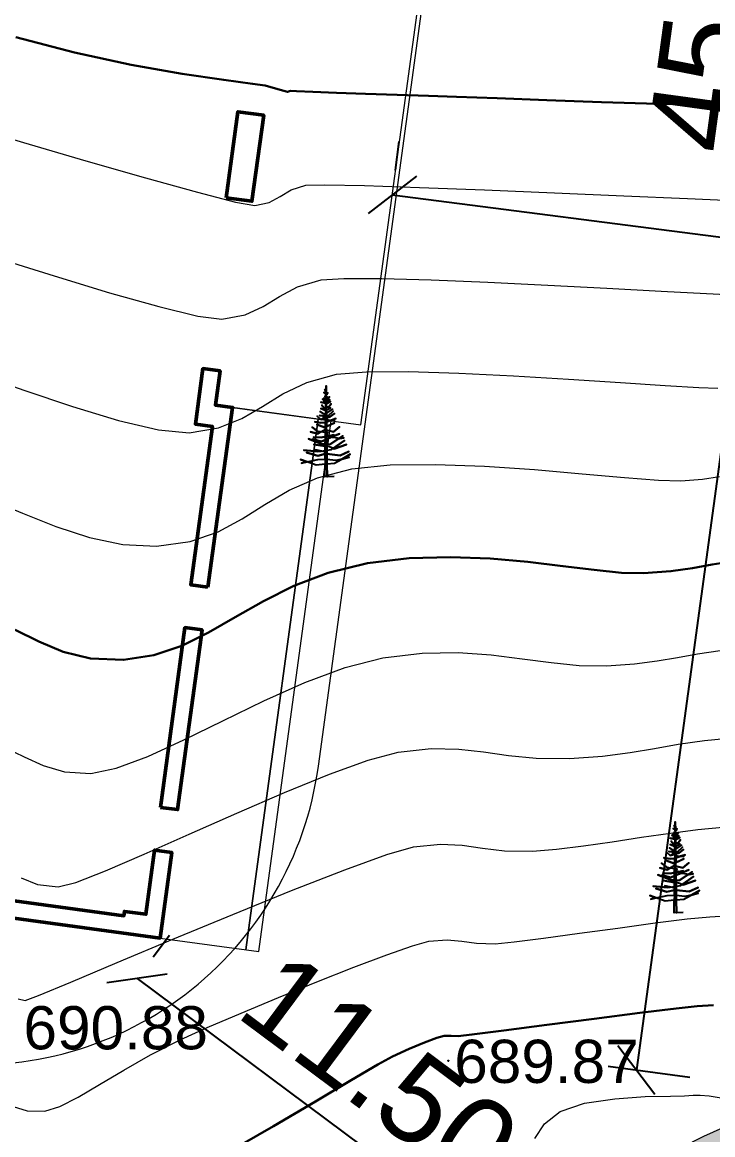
# Model space of a CAD drawing. Header units: feet. Extents: x 3381 to 683784, y 675186 to 4376258.
# Drawn here: x 683329.97 to 683345.96, y 4375801.12 to 4375826.88 of the extents above; entities that cross this region are included whole.
import ezdxf

# ---------------------------------------------------------------- set-up
doc = ezdxf.new("R2010")
doc.units = ezdxf.units.FT
doc.header["$MEASUREMENT"] = 0
doc.header["$PDMODE"] = 34
doc.header["$PDSIZE"] = 0.01
doc.layers.get('0').update_dxf_attribs({"linetype": 'CONTINUOUS'})
doc.layers.get('Defpoints').update_dxf_attribs({"linetype": 'CONTINUOUS'})
for name, color, linetype in [('0_Point_Height', 2, 'CONTINUOUS'), ('0_Point_Point', 7, 'CONTINUOUS'), ('Aqaclar', 3, 'CONTINUOUS')]:
    doc.layers.add(name, color=color, linetype=linetype)
doc.layers.add('ANA HORIZONTAL', color=24, linetype='CONTINUOUS', lineweight=30)
doc.layers.add('HORIZANTAL', color=24, linetype='CONTINUOUS', lineweight=13)
doc.styles.get("Standard").update_dxf_attribs({"font": 'arial.ttf', "height": 2})
doc.dimstyles.new('ISO-25', dxfattribs={"dimtxt": 2, "dimasz": 1, "dimexe": 1.25, "dimexo": 0.625, "dimtad": 1, "dimtxsty": 'Standard', "dimblk": 'OBLIQUE', "dimcen": 2.5, "dimadec": 0, "dimazin": 0, "dimtfac": 1, "dimtmove": 0, "dimatfit": 3, "dimldrblk": 'OBLIQUE', "dimfxl": 1, "dimarcsym": 0})

# ---------------------------------------------------------------- blocks, each defined once
blk = doc.blocks.new('_Oblique')
at = {"color": 0, "linetype": 'ByBlock', "lineweight": -2}
blk.add_line((-0.5, -0.5), (0.5, 0.5), dxfattribs=at)
blk = doc.blocks.new('*D116')
at = {"color": 0, "lineweight": -2, "transparency": 16777216}
for p, q in [((683349.634, 4375847.346), (683351.527, 4375847.087)), ((683350.288, 4375847.257), (683344.193, 4375802.621)), ((683343.539, 4375802.711), (683345.431, 4375802.452))]:
    blk.add_line(p, q, dxfattribs=at)
at = {"layer": 'Defpoints', "color": 0, "lineweight": 30, "transparency": 16777216}
for p in [(683349.015, 4375847.43, 374.953), (683342.919, 4375802.795), (683344.193, 4375802.621)]:
    blk.add_point(p, dxfattribs=at)
at = {"color": 0, "lineweight": -2, "transparency": 16777216}
for p, rotation in [((683350.288, 4375847.257), 82.22386250905055), ((683344.193, 4375802.621), 262.2238625090505)]:
    blk.add_blockref('_Oblique', p, dxfattribs=dict(at, rotation=rotation))
at = {"color": 0, "lineweight": 18, "transparency": 16777216, "insert": (683345.808, 4375826.616), "char_height": 2, "attachment_point": 5, "rotation": 82.2239}
blk.add_mtext('{\\fArial|b0|i0|c238|p34;45.0}', dxfattribs=at)
blk = doc.blocks.new('*D92')
at = {"color": 0, "lineweight": -2, "transparency": 16777216}
blk.add_line((683294.97, 4375858.782), (683290.096, 4375863.141), dxfattribs=at)
for start, end in [(242.879, 352.9349), (228.1908, 242.879)]:
    blk.add_arc((683297.578, 4375861.697), 3.912, start, end, dxfattribs=at)
at = {"layer": 'Defpoints', "color": 0, "lineweight": 30, "transparency": 16777216}
for p in [(683297.578, 4375861.697), (683297.578, 4375861.697), (683300.403, 4375858.993), (683336.092, 4375856.924), (683262.889, 4375793.97)]:
    blk.add_point(p, dxfattribs=at)
at = {"color": 0, "lineweight": -2, "transparency": 16777216}
for p, rotation in [((683301.459, 4375861.216), 82.93491798850536), ((683295.794, 4375858.216), 152.879007797463)]:
    blk.add_blockref('_Oblique', p, dxfattribs=dict(at, rotation=rotation))
at = {"color": 0, "lineweight": 18, "transparency": 16777216, "insert": (683293.63, 4375862.189), "char_height": 2, "attachment_point": 5, "rotation": 318.1908}
blk.add_mtext('110°', dxfattribs=at)
blk = doc.blocks.new('*D94')
at = {"color": 0, "lineweight": -2, "transparency": 16777216}
blk.add_arc((683359.508, 4375781.137), 7.21, 68.4429, 172.4341, dxfattribs=at)
at = {"layer": 'Defpoints', "color": 0, "lineweight": 30, "transparency": 16777216}
for p in [(683382.429, 4375839.155), (683262.889, 4375793.97), (683354.17, 4375785.983), (683359.543, 4375781.132), (683350.571, 4375758.514)]:
    blk.add_point(p, dxfattribs=at)
at = {"color": 0, "lineweight": -2, "transparency": 16777216}
for p, rotation in [((683362.157, 4375787.843), 338.4429207148453), ((683352.361, 4375782.086), 262.4341392844076)]:
    blk.add_blockref('_Oblique', p, dxfattribs=dict(at, rotation=rotation))
at = {"color": 0, "lineweight": 18, "transparency": 16777216, "insert": (683355.022, 4375788.773), "char_height": 2, "attachment_point": 5, "rotation": 30.4385}
blk.add_mtext('104°', dxfattribs=at)
blk = doc.blocks.new('*D81')
at = {"color": 0, "lineweight": -2, "transparency": 16777216}
for p, q in [((683338.615, 4375823.455), (683338.701, 4375824.118)), ((683338.541, 4375822.878), (683359.078, 4375820.237)), ((683359.152, 4375820.813), (683359.237, 4375821.476))]:
    blk.add_line(p, q, dxfattribs=at)
at = {"layer": 'Defpoints', "color": 0, "lineweight": 30, "transparency": 16777216}
for p in [(683338.536, 4375822.835), (683359.078, 4375820.237), (683359.072, 4375820.194)]:
    blk.add_point(p, dxfattribs=at)
at = {"color": 0, "lineweight": -2, "transparency": 16777216}
for p, rotation in [((683338.541, 4375822.878), 172.6706720708803), ((683359.078, 4375820.237), 352.6706720708803)]:
    blk.add_blockref('_Oblique', p, dxfattribs=dict(at, rotation=rotation))
at = {"color": 0, "lineweight": 20, "transparency": 16777216, "insert": (683349.019, 4375823.19), "char_height": 2, "attachment_point": 5, "rotation": 352.6707}
blk.add_mtext('{\\fArial|b0|i0|c238|p34;21.0}', dxfattribs=at)
blk = doc.blocks.new('*D82')
at = {"color": 0, "lineweight": -2, "transparency": 16777216}
for p, q in [((683333.006, 4375805.238), (683333.38, 4375805.739)), ((683332.633, 4375804.737), (683341.924, 4375797.815)), ((683342.297, 4375798.316), (683342.671, 4375798.817))]:
    blk.add_line(p, q, dxfattribs=at)
at = {"layer": 'Defpoints', "color": 0, "lineweight": 30, "transparency": 16777216}
for p in [(683332.633, 4375804.737), (683341.924, 4375797.815), (683341.924, 4375797.814)]:
    blk.add_point(p, dxfattribs=at)
at = {"color": 0, "lineweight": -2, "transparency": 16777216}
for p, rotation in [((683332.633, 4375804.737), 143.3126971823029), ((683341.924, 4375797.815), 323.3126971823029)]:
    blk.add_blockref('_Oblique', p, dxfattribs=dict(at, rotation=rotation))
at = {"color": 0, "lineweight": 20, "transparency": 16777216, "insert": (683338.262, 4375802.596), "char_height": 2, "attachment_point": 5, "rotation": 323.3127}
blk.add_mtext('{\\fArial|b0|i0|c238|p34;11.50}', dxfattribs=at)

msp = doc.modelspace()

# ---------------------------------------------------------------- hatches: boundary and pattern name
at = {"lineweight": 25}
h = msp.add_hatch(dxfattribs=at)
h.set_pattern_fill('GRASS', color=3)
h.set_pattern_definition([(90, (2464.0595, 925.1667), (-0.707106781, 0.707106781), [0.1875, -1.226713563]), (45, (2464.0595, 925.1667), (-0.70710678119, 0.70710678119), [0.1875, -0.8125]), (135, (2464.0595, 925.1667), (-0.70710678119, -0.70710678119), [0.1875, -0.8125])])
edge = h.paths.add_edge_path(flags=16)
edge.add_arc((683277.03, 4375801.661), 3.56, 0, 360)
edge = h.paths.add_edge_path()
edge.add_line((683279.822, 4375803.87), (683284.359, 4375803.262))
edge.add_line((683284.359, 4375803.262), (683284.746, 4375806.151))
edge.add_line((683284.746, 4375806.151), (683277.42, 4375807.14))
edge.add_line((683277.42, 4375807.14), (683279.561, 4375822.997))
edge.add_line((683279.561, 4375822.997), (683287.934, 4375821.866))
edge.add_line((683287.934, 4375821.866), (683288.661, 4375827.249))
edge.add_line((683288.661, 4375827.249), (683284.009, 4375827.92))
edge.add_line((683284.009, 4375827.92), (683284.823, 4375833.562))
edge.add_line((683284.823, 4375833.562), (683292.945, 4375832.408))
edge.add_line((683292.945, 4375832.408), (683296.691, 4375859.524))
edge.add_line((683296.691, 4375859.524), (683296.784, 4375860.213))
edge.add_line((683296.784, 4375860.213), (683296.514, 4375859.72))
edge.add_line((683296.514, 4375859.72), (683258.976, 4375786.391))
edge.add_line((683258.976, 4375786.391), (683350.571, 4375758.514))
edge.add_line((683350.571, 4375758.514), (683382.429, 4375839.155))
edge.add_line((683382.429, 4375839.155), (683375.318, 4375841.876))
edge.add_line((683375.318, 4375841.876), (683373.564, 4375837.292))
edge.add_line((683373.564, 4375837.292), (683365.2, 4375840.225))
edge.add_arc((683524.629, 4375775.341), 172.127, 157.85455, 159.31778)
edge.add_line((683363.595, 4375836.133), (683376.96, 4375834.336))
edge.add_line((683376.96, 4375834.336), (683376.218, 4375829.089))
edge.add_line((683376.218, 4375829.089), (683362.889, 4375830.896))
edge.add_arc((683363.189, 4375827.755), 3.155, 95.4615, 167.5925)
edge.add_line((683360.108, 4375828.433), (683360.108, 4375827.477))
edge.add_line((683360.108, 4375827.477), (683361.774, 4375827.871))
edge.add_line((683361.774, 4375827.871), (683367.366, 4375826.892))
edge.add_line((683367.366, 4375826.892), (683365.416, 4375813.709))
edge.add_line((683365.416, 4375813.709), (683365.197, 4375813.709))
edge.add_line((683365.197, 4375813.709), (683360.108, 4375814.426))
edge.add_line((683360.108, 4375814.426), (683360.719, 4375819.794))
edge.add_line((683360.719, 4375819.794), (683365.822, 4375819.095))
edge.add_line((683365.822, 4375819.095), (683366.173, 4375821.656))
edge.add_line((683366.173, 4375821.656), (683360.993, 4375822.366))
edge.add_line((683360.993, 4375822.366), (683361.589, 4375827.455))
edge.add_line((683361.589, 4375827.455), (683360.008, 4375827.246))
edge.add_line((683360.008, 4375827.246), (683357.952, 4375811.279))
edge.add_line((683357.952, 4375811.279), (683366.688, 4375810.071))
edge.add_line((683366.688, 4375810.071), (683365.857, 4375802.715))
edge.add_line((683365.857, 4375802.715), (683357.074, 4375803.93))
edge.add_line((683357.074, 4375803.93), (683356.695, 4375801.28))
edge.add_line((683356.695, 4375801.28), (683350.568, 4375802.083))
edge.add_arc((683350.131, 4375792.093), 10, 87.4993, 110.7786)
edge.add_line((683346.584, 4375801.442), (683356.333, 4375800.016))
edge.add_line((683356.333, 4375800.016), (683355.706, 4375796.522))
edge.add_line((683355.706, 4375796.522), (683352.395, 4375797.048))
edge.add_line((683352.395, 4375797.048), (683352.789, 4375800.122))
edge.add_line((683352.789, 4375800.122), (683350.258, 4375800.457))
edge.add_line((683350.258, 4375800.457), (683349.853, 4375797.395))
edge.add_line((683349.853, 4375797.395), (683346.529, 4375797.835))
edge.add_line((683346.529, 4375797.835), (683346.881, 4375800.932))
edge.add_line((683346.881, 4375800.932), (683346.087, 4375801.239))
edge.add_arc((683350.3, 4375791.88), 10.263, 114.2395, 179.0096)
edge.add_line((683340.039, 4375792.058), (683339.689, 4375789.422))
edge.add_line((683339.689, 4375789.422), (683336.703, 4375789.749))
edge.add_line((683336.703, 4375789.749), (683335.822, 4375784.886))
edge.add_line((683335.822, 4375784.886), (683327.113, 4375786.099))
edge.add_line((683327.113, 4375786.099), (683327.8, 4375791))
edge.add_line((683327.8, 4375791), (683320.874, 4375791.919))
edge.add_line((683320.874, 4375791.919), (683321.309, 4375795.193))
edge.add_arc((683318.335, 4375795.588), 3, 352.4412, 442.1402)
edge.add_line((683318.745, 4375798.559), (683306.859, 4375800.2))
edge.add_line((683306.859, 4375800.2), (683305.588, 4375790.783))
edge.add_line((683305.588, 4375790.783), (683298.285, 4375791.761))
edge.add_line((683298.285, 4375791.761), (683299.539, 4375801.211))
edge.add_line((683299.539, 4375801.211), (683296.523, 4375801.633))
edge.add_line((683296.523, 4375801.633), (683295.262, 4375792.128))
edge.add_line((683295.262, 4375792.128), (683293.832, 4375792.402))
edge.add_line((683293.832, 4375792.402), (683283.111, 4375793.946))
edge.add_line((683283.111, 4375793.946), (683284.16, 4375801.775))
edge.add_line((683284.16, 4375801.775), (683280.54, 4375802.26))
edge.add_arc((683277.03, 4375801.661), 3.56, 9.688, 38.3434)

# ---------------------------------------------------------------- linework, layer by layer
at = {"color": 7, "lineweight": 18}
for points in [[(683295.71, 4375807.294), (683327.798, 4375802.814, 0.415122), (683336.831, 4375809.655), (683342.122, 4375848.393)], [(683320.874, 4375791.919), (683339.689, 4375789.422), (683340.218, 4375793.408, -0.415845), (683351.502, 4375801.999), (683356.695, 4375801.28)]]:
    msp.add_lwpolyline(points, format="xyb", dxfattribs=at)
msp.add_lwpolyline([(683333.164, 4375805.673), (683335.448, 4375805.361), (683337.126, 4375817.647), (683336.828, 4375817.688), (683335.151, 4375805.402), (683336.828, 4375817.688), (683334.842, 4375817.959), (683337.814, 4375817.553), (683341.008, 4375840.936), (683338.035, 4375841.342)], dxfattribs=at)
at = {"color": 7, "lineweight": 50}
for points in [[(683334.698, 4375822.813), (683334.969, 4375824.805), (683335.564, 4375824.724), (683335.292, 4375822.732)], [(683333.174, 4375808.7), (683333.742, 4375812.861), (683334.138, 4375812.807), (683333.57, 4375808.646)]]:
    msp.add_lwpolyline(points, close=True, dxfattribs=at)
for points in [[(683334.274, 4375813.798), (683334.842, 4375817.959), (683334.446, 4375818.013), (683334.554, 4375818.806), (683334.158, 4375818.86), (683333.982, 4375817.572), (683334.378, 4375817.518), (683333.877, 4375813.852), (683334.274, 4375813.798)], [(683305.903, 4375807.781), (683305.957, 4375808.178), (683306.746, 4375808.07), (683306.759, 4375808.169), (683306.858, 4375808.155), (683307.075, 4375809.741), (683307.57, 4375809.673), (683307.557, 4375809.574), (683332.327, 4375806.191), (683332.34, 4375806.29), (683332.836, 4375806.223), (683333.039, 4375807.709), (683333.435, 4375807.655), (683333.164, 4375805.673), (683307.403, 4375809.191), (683307.187, 4375807.606), (683305.903, 4375807.781)]]:
    msp.add_lwpolyline(points, dxfattribs=at)
at = {"linetype": 'Continuous'}
msp.add_open_spline([(683310.661, 4375992.239), (683312.482, 4375988.769), (683318.788, 4375976.751), (683328.685, 4375958.769), (683342.68, 4375939.505), (683353.451, 4375919.307), (683364.414, 4375901.421), (683373.542, 4375884.018), (683386.957, 4375865.497), (683403.556, 4375851.208), (683415.091, 4375836.371), (683423.022, 4375825.888), (683434.34, 4375813.97), (683442.589, 4375803.278), (683447.033, 4375797.518)], degree=3, knots=[0, 0, 0, 0, 11.75951, 40.72321, 61.46233, 83.054979, 109.290717, 124.392744, 141.962718, 177.533008, 189.558821, 198.276488, 216.955448, 238.768866, 238.768866, 238.768866, 238.768866], dxfattribs=at)
at = {"layer": '0_Point_Point'}
msp.add_point((683339.84, 4375802.833, 689.868), dxfattribs=at)
at = {"layer": 'ANA HORIZONTAL', "color": 32, "lineweight": 30}
for points, elevation in [([(683329.824, 4375826.535), (683331.187, 4375826.174), (683332.498, 4375825.894), (683333.676, 4375825.686), (683334.639, 4375825.542), (683335.307, 4375825.453), (683335.599, 4375825.41), (683335.834, 4375825.343), (683336.03, 4375825.286), (683336.116, 4375825.263), (683336.183, 4375825.29), (683336.324, 4375825.284), (683336.7, 4375825.268), (683337.253, 4375825.246), (683337.924, 4375825.22), (683338.653, 4375825.195), (683339.383, 4375825.174), (683340.032, 4375825.152), (683340.973, 4375825.116), (683342.12, 4375825.072), (683343.387, 4375825.028), (683344.689, 4375824.989), (683345.938, 4375824.965), (683347.049, 4375824.96)], 695), ([(683329.813, 4375812.808), (683330.354, 4375812.538), (683330.918, 4375812.304), (683331.556, 4375812.148), (683332.32, 4375812.115), (683333.023, 4375812.221), (683333.669, 4375812.443), (683334.288, 4375812.748), (683334.907, 4375813.102), (683335.556, 4375813.473), (683336.263, 4375813.826), (683337.057, 4375814.13), (683337.965, 4375814.35), (683338.936, 4375814.467), (683339.891, 4375814.495), (683340.812, 4375814.459), (683341.684, 4375814.382), (683342.491, 4375814.286), (683343.217, 4375814.195), (683343.846, 4375814.131), (683344.362, 4375814.118), (683344.994, 4375814.167), (683345.494, 4375814.239), (683345.95, 4375814.322), (683346.45, 4375814.4)], 692.5), ([(683334.755, 4375800.721), (683335.793, 4375801.316), (683336.76, 4375801.887), (683337.588, 4375802.381), (683338.205, 4375802.747), (683338.543, 4375802.934), (683338.932, 4375803.107), (683339.29, 4375803.254), (683339.575, 4375803.36), (683339.746, 4375803.411), (683339.905, 4375803.411), (683340.067, 4375803.399), (683340.386, 4375803.438), (683341.121, 4375803.533), (683342.117, 4375803.663), (683343.219, 4375803.807), (683344.271, 4375803.941), (683345.117, 4375804.044), (683345.602, 4375804.094), (683345.976, 4375804.117)], 690)]:
    msp.add_lwpolyline(points, dxfattribs=dict(at, elevation=elevation))
at = {"layer": 'Aqaclar', "color": 3}
for points in [[(683337.193, 4375816.359), (683336.981, 4375816.351), (683336.984, 4375816.646), (683336.777, 4375816.622), (683336.567, 4375816.698), (683336.417, 4375816.752), (683336.567, 4375816.698), (683336.442, 4375816.671), (683336.567, 4375816.698), (683336.821, 4375816.752), (683336.986, 4375816.759), (683336.984, 4375816.646), (683337.03, 4375816.651), (683337.033, 4375816.353), (683337.03, 4375816.651), (683337.206, 4375816.671), (683337.373, 4375816.764), (683337.541, 4375816.808), (683337.373, 4375816.764), (683337.566, 4375816.873), (683337.373, 4375816.764), (683337.231, 4375816.728), (683337.028, 4375816.757), (683337.03, 4375816.651), (683337.028, 4375816.757), (683337.01, 4375816.76), (683336.986, 4375816.759), (683336.987, 4375816.882), (683336.985, 4375816.881), (683336.814, 4375816.841), (683336.555, 4375816.914), (683336.814, 4375816.841), (683336.985, 4375816.881), (683336.987, 4375816.882), (683336.988, 4375816.928), (683336.979, 4375816.93), (683336.764, 4375816.979), (683336.893, 4375816.949), (683336.821, 4375816.938), (683336.492, 4375816.97), (683336.821, 4375816.938), (683336.893, 4375816.949), (683336.988, 4375816.964), (683336.988, 4375816.928), (683336.988, 4375816.964), (683337.026, 4375816.97), (683337.028, 4375816.757), (683337.027, 4375816.882), (683337.029, 4375816.881), (683337.332, 4375816.849), (683337.535, 4375816.938), (683337.332, 4375816.849), (683337.027, 4375816.882), (683337.026, 4375816.97), (683337.137, 4375816.987), (683337.434, 4375817.197), (683337.171, 4375817.011), (683337.193, 4375817.003), (683337.478, 4375817.1), (683337.193, 4375817.003), (683337.086, 4375817.043), (683337.025, 4375817.053), (683337.026, 4375816.97), (683337.025, 4375817.053), (683336.99, 4375817.059), (683336.988, 4375816.964), (683336.99, 4375817.059), (683336.726, 4375817.1), (683336.99, 4375817.059), (683336.99, 4375817.108), (683336.922, 4375817.108), (683336.6, 4375817.23), (683336.922, 4375817.108), (683336.99, 4375817.108), (683336.992, 4375817.211), (683336.903, 4375817.173), (683336.694, 4375817.221), (683336.903, 4375817.173), (683337.023, 4375817.224), (683337.024, 4375817.108), (683336.99, 4375817.108), (683337.024, 4375817.108), (683337.025, 4375817.053), (683337.024, 4375817.108), (683337.105, 4375817.108), (683337.304, 4375817.241), (683337.396, 4375817.302), (683337.304, 4375817.241), (683337.326, 4375817.238), (683337.421, 4375817.254), (683337.326, 4375817.238), (683337.168, 4375817.262), (683337.141, 4375817.275), (683337.023, 4375817.224), (683337.141, 4375817.275), (683337.32, 4375817.351), (683337.141, 4375817.275), (683337.08, 4375817.303), (683337.187, 4375817.327), (683337.08, 4375817.303), (683337.01, 4375817.335), (683337.021, 4375817.33), (683337.022, 4375817.29), (683337.08, 4375817.303), (683337.022, 4375817.29), (683337.023, 4375817.224), (683337.022, 4375817.29), (683336.992, 4375817.283), (683336.992, 4375817.211), (683336.992, 4375817.283), (683336.897, 4375817.262), (683336.72, 4375817.27), (683336.897, 4375817.262), (683336.992, 4375817.283), (683336.994, 4375817.375), (683337.048, 4375817.367), (683337.021, 4375817.371), (683337.021, 4375817.33), (683337.021, 4375817.371), (683336.994, 4375817.375), (683336.821, 4375817.4), (683336.688, 4375817.505), (683336.821, 4375817.4), (683336.885, 4375817.391), (683336.821, 4375817.351), (683336.65, 4375817.392), (683336.821, 4375817.351), (683336.885, 4375817.391), (683336.995, 4375817.459), (683336.994, 4375817.375), (683337.021, 4375817.371), (683337.02, 4375817.435), (683337.181, 4375817.392), (683337.32, 4375817.513), (683337.181, 4375817.392), (683337.02, 4375817.435), (683337.019, 4375817.515), (683337.206, 4375817.602), (683336.979, 4375817.497), (683336.796, 4375817.562), (683336.979, 4375817.497), (683336.995, 4375817.504), (683336.995, 4375817.459), (683336.997, 4375817.616), (683336.979, 4375817.61), (683336.89, 4375817.602), (683336.745, 4375817.626), (683336.89, 4375817.602), (683336.979, 4375817.61), (683336.997, 4375817.616), (683337.018, 4375817.624), (683337.019, 4375817.515), (683337.018, 4375817.624), (683337.238, 4375817.699), (683337.132, 4375817.663), (683337.206, 4375817.659), (683337.055, 4375817.667), (683336.941, 4375817.724), (683336.998, 4375817.695), (683336.997, 4375817.616), (683337.018, 4375817.624), (683337.016, 4375817.717), (683336.89, 4375817.683), (683336.802, 4375817.756), (683336.89, 4375817.683), (683336.998, 4375817.712), (683336.998, 4375817.695), (683336.998, 4375817.712), (683337.099, 4375817.74), (683337.2, 4375817.821), (683337.099, 4375817.74), (683337.016, 4375817.717), (683337.016, 4375817.759), (683337.048, 4375817.756), (683337.175, 4375817.869), (683337.048, 4375817.756), (683337.016, 4375817.759), (683336.998, 4375817.76), (683336.998, 4375817.712), (683336.998, 4375817.76), (683336.859, 4375817.772), (683336.998, 4375817.76), (683336.999, 4375817.776), (683336.871, 4375817.861), (683336.999, 4375817.776), (683337, 4375817.887), (683337.004, 4375817.886), (683336.89, 4375817.934), (683337.004, 4375817.886), (683337.111, 4375817.95), (683337.014, 4375817.892), (683337.016, 4375817.759), (683337.015, 4375817.825), (683337.156, 4375817.918), (683337.015, 4375817.825), (683337.013, 4375817.962), (683337.073, 4375817.975), (683337.13, 4375818.039), (683337.073, 4375817.975), (683337.013, 4375817.962), (683337.001, 4375817.959), (683337, 4375817.887), (683337.001, 4375817.959), (683336.96, 4375817.95), (683336.909, 4375818.015), (683336.96, 4375817.95), (683337.001, 4375817.959), (683337.002, 4375818.053), (683336.89, 4375818.08), (683337.023, 4375818.047), (683337.111, 4375818.096), (683337.023, 4375818.047), (683337.012, 4375818.05), (683337.013, 4375817.962), (683337.012, 4375818.05), (683337.012, 4375818.094), (683337.092, 4375818.137), (683337.012, 4375818.094), (683337.011, 4375818.167), (683337.042, 4375818.161), (683337.011, 4375818.167), (683336.96, 4375818.177), (683337.003, 4375818.168), (683337.002, 4375818.053), (683337.003, 4375818.096), (683336.96, 4375818.104), (683337.003, 4375818.096), (683337.003, 4375818.126), (683336.928, 4375818.153), (683337.003, 4375818.126), (683337.003, 4375818.168), (683337.004, 4375818.208), (683336.979, 4375818.218), (683337.01, 4375818.205), (683337.042, 4375818.193), (683337.067, 4375818.161), (683337.054, 4375818.178), (683337.086, 4375818.201), (683337.042, 4375818.169), (683337.054, 4375818.178), (683337.042, 4375818.193), (683337.01, 4375818.205), (683337.011, 4375818.167), (683337.01, 4375818.205), (683337.01, 4375818.268), (683337.048, 4375818.299), (683337.015, 4375818.272), (683337.036, 4375818.258), (683337.015, 4375818.272), (683337.005, 4375818.278), (683336.96, 4375818.307), (683337.005, 4375818.278), (683337.006, 4375818.337), (683336.979, 4375818.371), (683337.006, 4375818.337), (683337.007, 4375818.46), (683337.009, 4375818.275), (683337.01, 4375818.268), (683337.009, 4375818.275), (683337.005, 4375818.278), (683337.005, 4375818.264), (683337.01, 4375818.268), (683336.998, 4375818.258), (683337.005, 4375818.264), (683337.004, 4375818.208)], [(683345.279, 4375806.263), (683345.068, 4375806.256), (683345.071, 4375806.55), (683344.863, 4375806.526), (683344.654, 4375806.602), (683344.503, 4375806.656), (683344.654, 4375806.602), (683344.529, 4375806.575), (683344.654, 4375806.602), (683344.908, 4375806.656), (683345.073, 4375806.663), (683345.071, 4375806.55), (683345.117, 4375806.555), (683345.12, 4375806.257), (683345.117, 4375806.555), (683345.293, 4375806.575), (683345.459, 4375806.669), (683345.628, 4375806.713), (683345.459, 4375806.669), (683345.653, 4375806.777), (683345.459, 4375806.669), (683345.318, 4375806.632), (683345.115, 4375806.661), (683345.117, 4375806.555), (683345.115, 4375806.661), (683345.097, 4375806.664), (683345.073, 4375806.663), (683345.074, 4375806.786), (683345.072, 4375806.786), (683344.901, 4375806.745), (683344.642, 4375806.818), (683344.901, 4375806.745), (683345.072, 4375806.786), (683345.074, 4375806.786), (683345.075, 4375806.832), (683345.066, 4375806.834), (683344.851, 4375806.883), (683344.98, 4375806.853), (683344.908, 4375806.842), (683344.579, 4375806.875), (683344.908, 4375806.842), (683344.98, 4375806.853), (683345.075, 4375806.868), (683345.075, 4375806.832), (683345.075, 4375806.868), (683345.113, 4375806.874), (683345.115, 4375806.661), (683345.114, 4375806.786), (683345.116, 4375806.786), (683345.419, 4375806.753), (683345.621, 4375806.842), (683345.419, 4375806.753), (683345.114, 4375806.786), (683345.113, 4375806.874), (683345.223, 4375806.891), (683345.52, 4375807.101), (683345.258, 4375806.915), (683345.28, 4375806.907), (683345.565, 4375807.004), (683345.28, 4375806.907), (683345.173, 4375806.948), (683345.112, 4375806.957), (683345.113, 4375806.874), (683345.112, 4375806.957), (683345.076, 4375806.963), (683345.075, 4375806.868), (683345.076, 4375806.963), (683344.813, 4375807.004), (683345.076, 4375806.963), (683345.077, 4375807.012), (683345.009, 4375807.012), (683344.687, 4375807.134), (683345.009, 4375807.012), (683345.077, 4375807.012), (683345.078, 4375807.115), (683344.99, 4375807.077), (683344.781, 4375807.126), (683344.99, 4375807.077), (683345.109, 4375807.128), (683345.111, 4375807.012), (683345.077, 4375807.012), (683345.111, 4375807.012), (683345.112, 4375806.957), (683345.111, 4375807.012), (683345.192, 4375807.012), (683345.391, 4375807.145), (683345.482, 4375807.207), (683345.391, 4375807.145), (683345.413, 4375807.142), (683345.508, 4375807.158), (683345.413, 4375807.142), (683345.255, 4375807.166), (683345.228, 4375807.179), (683345.109, 4375807.128), (683345.228, 4375807.179), (683345.407, 4375807.255), (683345.228, 4375807.179), (683345.167, 4375807.207), (683345.274, 4375807.231), (683345.167, 4375807.207), (683345.097, 4375807.239), (683345.108, 4375807.234), (683345.109, 4375807.194), (683345.167, 4375807.207), (683345.109, 4375807.194), (683345.109, 4375807.128), (683345.109, 4375807.194), (683345.079, 4375807.188), (683345.078, 4375807.115), (683345.079, 4375807.188), (683344.983, 4375807.166), (683344.807, 4375807.174), (683344.983, 4375807.166), (683345.079, 4375807.188), (683345.08, 4375807.279), (683345.135, 4375807.271), (683345.108, 4375807.275), (683345.108, 4375807.234), (683345.108, 4375807.275), (683345.08, 4375807.279), (683344.908, 4375807.304), (683344.775, 4375807.409), (683344.908, 4375807.304), (683344.972, 4375807.295), (683344.908, 4375807.255), (683344.737, 4375807.296), (683344.908, 4375807.255), (683344.972, 4375807.295), (683345.081, 4375807.363), (683345.08, 4375807.279), (683345.108, 4375807.275), (683345.107, 4375807.339), (683345.268, 4375807.296), (683345.407, 4375807.417), (683345.268, 4375807.296), (683345.107, 4375807.339), (683345.106, 4375807.42), (683345.293, 4375807.506), (683345.066, 4375807.401), (683344.882, 4375807.466), (683345.066, 4375807.401), (683345.082, 4375807.409), (683345.081, 4375807.363), (683345.083, 4375807.521), (683345.066, 4375807.514), (683344.977, 4375807.506), (683344.832, 4375807.531), (683344.977, 4375807.506), (683345.066, 4375807.514), (683345.083, 4375807.521), (683345.104, 4375807.528), (683345.106, 4375807.42), (683345.104, 4375807.528), (683345.325, 4375807.603), (683345.218, 4375807.567), (683345.293, 4375807.563), (683345.141, 4375807.571), (683345.028, 4375807.628), (683345.084, 4375807.599), (683345.083, 4375807.521), (683345.104, 4375807.528), (683345.103, 4375807.622), (683344.977, 4375807.587), (683344.889, 4375807.66), (683344.977, 4375807.587), (683345.085, 4375807.617), (683345.084, 4375807.599), (683345.085, 4375807.617), (683345.186, 4375807.644), (683345.287, 4375807.725), (683345.186, 4375807.644), (683345.103, 4375807.622), (683345.103, 4375807.663), (683345.135, 4375807.66), (683345.261, 4375807.774), (683345.135, 4375807.66), (683345.103, 4375807.663), (683345.085, 4375807.664), (683345.085, 4375807.617), (683345.085, 4375807.664), (683344.946, 4375807.676), (683345.085, 4375807.664), (683345.085, 4375807.68), (683344.958, 4375807.765), (683345.085, 4375807.68), (683345.087, 4375807.791), (683345.091, 4375807.79), (683344.977, 4375807.838), (683345.091, 4375807.79), (683345.198, 4375807.855), (683345.101, 4375807.796), (683345.103, 4375807.663), (683345.102, 4375807.729), (683345.242, 4375807.822), (683345.102, 4375807.729), (683345.1, 4375807.866), (683345.16, 4375807.879), (683345.217, 4375807.944), (683345.16, 4375807.879), (683345.1, 4375807.866), (683345.088, 4375807.863), (683345.087, 4375807.791), (683345.088, 4375807.863), (683345.047, 4375807.855), (683344.996, 4375807.919), (683345.047, 4375807.855), (683345.088, 4375807.863), (683345.089, 4375807.957), (683344.977, 4375807.984), (683345.11, 4375807.952), (683345.198, 4375808), (683345.11, 4375807.952), (683345.099, 4375807.954), (683345.1, 4375807.866), (683345.099, 4375807.954), (683345.099, 4375807.999), (683345.179, 4375808.041), (683345.099, 4375807.999), (683345.098, 4375808.071), (683345.129, 4375808.065), (683345.098, 4375808.071), (683345.047, 4375808.081), (683345.09, 4375808.073), (683345.089, 4375807.957), (683345.089, 4375808.001), (683345.047, 4375808.008), (683345.089, 4375808.001), (683345.09, 4375808.031), (683345.015, 4375808.057), (683345.09, 4375808.031), (683345.09, 4375808.073), (683345.091, 4375808.112), (683345.066, 4375808.122), (683345.097, 4375808.11), (683345.129, 4375808.097), (683345.154, 4375808.065), (683345.141, 4375808.082), (683345.173, 4375808.106), (683345.129, 4375808.073), (683345.141, 4375808.082), (683345.129, 4375808.097), (683345.097, 4375808.11), (683345.098, 4375808.071), (683345.097, 4375808.11), (683345.096, 4375808.172), (683345.135, 4375808.203), (683345.101, 4375808.176), (683345.122, 4375808.162), (683345.101, 4375808.176), (683345.092, 4375808.182), (683345.047, 4375808.211), (683345.092, 4375808.182), (683345.092, 4375808.242), (683345.066, 4375808.276), (683345.092, 4375808.242), (683345.094, 4375808.364), (683345.096, 4375808.179), (683345.096, 4375808.172), (683345.096, 4375808.179), (683345.092, 4375808.182), (683345.092, 4375808.168), (683345.096, 4375808.172), (683345.084, 4375808.162), (683345.092, 4375808.168), (683345.091, 4375808.112)]]:
    msp.add_lwpolyline(points, dxfattribs=at)
at = {"layer": 'HORIZANTAL', "color": 32, "linetype": 'Continuous', "lineweight": 13}
for points, elevation in [([(683328.626, 4375824.505), (683330, 4375824.096), (683331.444, 4375823.671), (683332.83, 4375823.272), (683334.03, 4375822.939), (683334.915, 4375822.712), (683335.357, 4375822.634), (683335.691, 4375822.705), (683335.944, 4375822.843), (683336.2, 4375822.993), (683336.54, 4375823.102), (683336.982, 4375823.113), (683337.9, 4375823.095), (683339.172, 4375823.053), (683340.678, 4375822.996), (683342.295, 4375822.929), (683343.902, 4375822.86), (683345.377, 4375822.795), (683346.599, 4375822.742)], 694.5), ([(683329.392, 4375821.416), (683330.709, 4375821.004), (683331.994, 4375820.615), (683333.14, 4375820.292), (683334.043, 4375820.074), (683334.598, 4375820.004), (683335.134, 4375820.101), (683335.55, 4375820.294), (683335.929, 4375820.53), (683336.35, 4375820.754), (683336.896, 4375820.914), (683337.422, 4375820.947), (683338.303, 4375820.944), (683339.445, 4375820.912), (683340.756, 4375820.859), (683342.142, 4375820.793), (683343.51, 4375820.722), (683344.767, 4375820.654), (683345.82, 4375820.597), (683346.575, 4375820.56)], 694), ([(683328.913, 4375818.744), (683330.014, 4375818.358), (683331.136, 4375817.979), (683332.199, 4375817.657), (683333.127, 4375817.439), (683333.839, 4375817.374), (683334.518, 4375817.483), (683335.06, 4375817.699), (683335.534, 4375817.978), (683336.011, 4375818.273), (683336.56, 4375818.537), (683337.252, 4375818.726), (683337.946, 4375818.785), (683338.918, 4375818.791), (683340.082, 4375818.756), (683341.347, 4375818.694), (683342.624, 4375818.616), (683343.825, 4375818.535), (683344.861, 4375818.465), (683345.642, 4375818.418), (683346.08, 4375818.406)], 693.5), ([(683329.229, 4375815.82), (683329.98, 4375815.507), (683330.749, 4375815.203), (683331.527, 4375814.949), (683332.306, 4375814.783), (683333.08, 4375814.745), (683333.865, 4375814.858), (683334.507, 4375815.082), (683335.064, 4375815.381), (683335.594, 4375815.714), (683336.156, 4375816.044), (683336.808, 4375816.331), (683337.608, 4375816.538), (683338.495, 4375816.628), (683339.543, 4375816.64), (683340.68, 4375816.597), (683341.837, 4375816.519), (683342.94, 4375816.425), (683343.919, 4375816.338), (683344.703, 4375816.276), (683345.221, 4375816.262), (683345.722, 4375816.301), (683346.118, 4375816.358)], 693), ([(683329.571, 4375810.087), (683330.016, 4375809.87), (683330.458, 4375809.665), (683330.954, 4375809.521), (683331.561, 4375809.486), (683332.152, 4375809.605), (683332.88, 4375809.879), (683333.713, 4375810.262), (683334.619, 4375810.706), (683335.566, 4375811.166), (683336.52, 4375811.593), (683337.449, 4375811.94), (683338.321, 4375812.162), (683339.23, 4375812.269), (683340.064, 4375812.281), (683340.832, 4375812.228), (683341.548, 4375812.141), (683342.224, 4375812.05), (683342.872, 4375811.984), (683343.503, 4375811.974), (683344.152, 4375812.021), (683344.679, 4375812.089), (683345.144, 4375812.17), (683345.609, 4375812.253), (683346.136, 4375812.328)], 692), ([(683329.949, 4375807.068), (683330.324, 4375806.91), (683330.802, 4375806.856), (683331.214, 4375806.963), (683331.903, 4375807.231), (683332.8, 4375807.616), (683333.836, 4375808.076), (683334.941, 4375808.566), (683336.047, 4375809.044), (683337.085, 4375809.467), (683337.984, 4375809.792), (683338.677, 4375809.974), (683339.442, 4375810.06), (683340.08, 4375810.05), (683340.655, 4375809.984), (683341.232, 4375809.899), (683341.873, 4375809.835), (683342.644, 4375809.831), (683343.413, 4375809.886), (683344.048, 4375809.967), (683344.611, 4375810.062), (683345.164, 4375810.16), (683345.77, 4375810.248), (683346.49, 4375810.314)], 691.5), ([(683329.881, 4375804.267), (683330.043, 4375804.226), (683330.35, 4375804.344), (683331.099, 4375804.655), (683332.175, 4375805.107), (683333.462, 4375805.647), (683334.846, 4375806.221), (683336.21, 4375806.775), (683337.44, 4375807.256), (683338.419, 4375807.611), (683339.033, 4375807.787), (683339.656, 4375807.849), (683340.161, 4375807.823), (683340.63, 4375807.757), (683341.144, 4375807.696), (683341.785, 4375807.687), (683342.346, 4375807.73), (683342.971, 4375807.806), (683343.634, 4375807.902), (683344.313, 4375808.006), (683344.981, 4375808.105), (683345.617, 4375808.187), (683346.194, 4375808.241)], 691), ([(683329.76, 4375801.774), (683330.088, 4375801.671), (683330.494, 4375801.665), (683330.846, 4375801.773), (683331.27, 4375801.988), (683331.762, 4375802.279), (683332.322, 4375802.618), (683332.945, 4375802.973), (683333.629, 4375803.318), (683334.259, 4375803.599), (683335.039, 4375803.935), (683335.905, 4375804.298), (683336.798, 4375804.662), (683337.654, 4375805), (683338.413, 4375805.287), (683339.012, 4375805.495), (683339.39, 4375805.599), (683339.812, 4375805.633), (683340.15, 4375805.602), (683340.492, 4375805.555), (683340.926, 4375805.543), (683341.367, 4375805.584), (683342.047, 4375805.67), (683342.877, 4375805.783), (683343.767, 4375805.906), (683344.627, 4375806.023), (683345.367, 4375806.116), (683345.898, 4375806.167), (683346.382, 4375806.198)], 690.5), ([(683341.839, 4375801.034), (683342.07, 4375801.376), (683342.43, 4375801.66), (683342.993, 4375801.849), (683343.694, 4375801.954), (683344.401, 4375802.002), (683344.982, 4375802.016), (683345.306, 4375802.021), (683345.511, 4375802.033), (683345.674, 4375802.035), (683345.879, 4375802.023), (683346.2, 4375801.963), (683347.016, 4375801.801), (683348.259, 4375801.555), (683349.861, 4375801.24), (683351.752, 4375800.874)], 689.5)]:
    msp.add_lwpolyline(points, dxfattribs=dict(at, elevation=elevation))

# ---------------------------------------------------------------- texts
at = {"layer": '0_Point_Height', "color": 0}
for s, p in [('690.88', (683330.001, 4375803.097, 690.883)), ('689.87', (683339.976, 4375802.319, 689.868))]:
    msp.add_text(s, height=1, dxfattribs=at).set_placement(p)

# ---------------------------------------------------------------- dimensions: what is measured, and where the dimension line sits
at = {"color": 3, "lineweight": 18}
for base, line1, line2, picture, middle in [((683300.403, 4375858.993), ((683297.578, 4375861.697), (683336.092, 4375856.924)), ((683262.889, 4375793.97), (683297.578, 4375861.697)), '*D92', (683293.63, 4375862.189)), ((683354.17, 4375785.983), ((683359.543, 4375781.132), (683262.889, 4375793.97)), ((683382.429, 4375839.155), (683350.571, 4375758.514)), '*D94', (683355.022, 4375788.773))]:
    dim = msp.add_angular_dim_2l(base=base, line1=line1, line2=line2, dimstyle='ISO-25', dxfattribs=at)
    dim.commit()
    dim.dimension.update_dxf_attribs({"geometry": picture, "text_midpoint": middle})
at = {"color": 7, "lineweight": 18}
dim = msp.add_linear_dim(base=(683344.193, 4375802.621), p1=(683349.015, 4375847.43, 374.953), p2=(683342.919, 4375802.795), angle=262.2239, text='{\\fArial|b0|i0|c238|p34;45.0}', dimstyle='ISO-25', dxfattribs=at)
dim.commit()
dim.dimension.update_dxf_attribs({"geometry": '*D116', "text_midpoint": (683347.439, 4375826.393), "dimtype": 161})
at = {"color": 7, "lineweight": 20}
for p1, p2, distance, text, picture, middle in [((683338.536, 4375822.835), (683359.072, 4375820.194), 0.043, '{\\fArial|b0|i0|c238|p34;21.0}', '*D81', (683349.019, 4375823.19)), ((683332.633, 4375804.737), (683341.924, 4375797.814), 0, '{\\fArial|b0|i0|c238|p34;11.50}', '*D82', (683338.262, 4375802.596))]:
    dim = msp.add_aligned_dim(p1=p1, p2=p2, distance=distance, text=text, dimstyle='ISO-25', dxfattribs=at)
    dim.commit()
    dim.dimension.update_dxf_attribs({"geometry": picture, "text_midpoint": middle})

doc.saveas('drawing.dxf')
